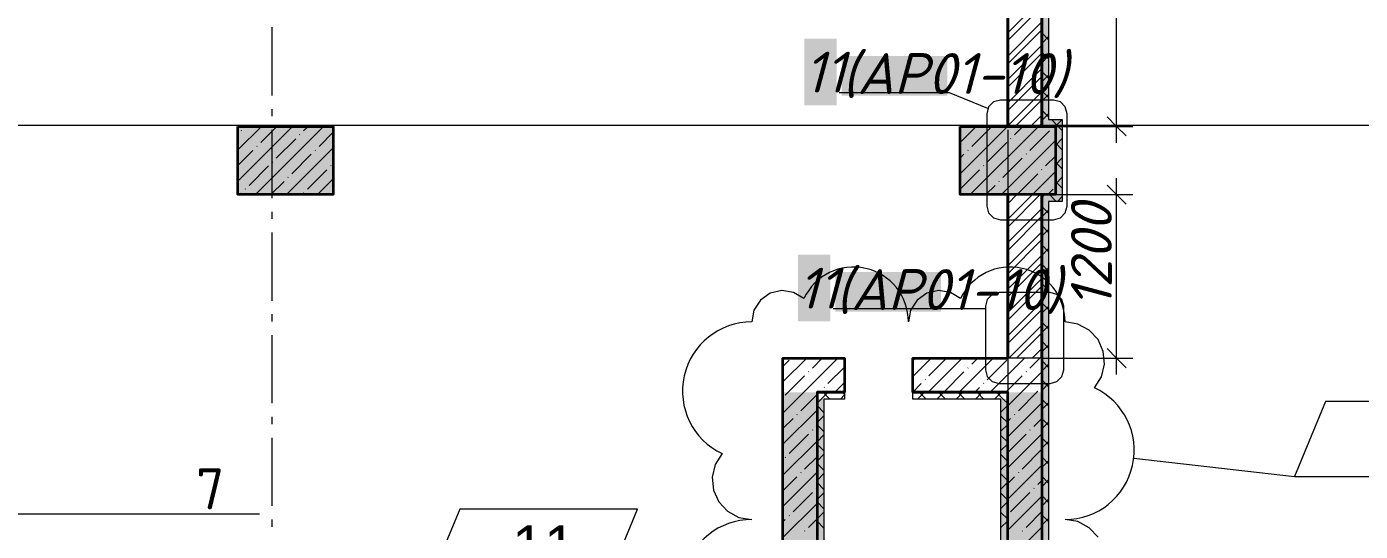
# Model space of a CAD drawing. Header units: millimetres. Extents: x -81576 to 1046824, y -248937 to 691537.
# Drawn here: x 175786 to 185573, y 653670 to 657373 of the extents above; entities that cross this region are included whole.
import ezdxf

# ---------------------------------------------------------------- set-up
doc = ezdxf.new("R2010")
doc.units = ezdxf.units.MM
doc.layers.add('0) расчет', color=172, linetype='Continuous', lineweight=30)
doc.layers.add('PDF _Геометрия', color=7, linetype='Continuous', true_color=0x1d1d1d)
doc.layers.add('PDF _Сплошная заливка', color=7, linetype='Continuous', true_color=0xffffff)
doc.layers.add('PDF _Текст', color=7, linetype='Continuous')
doc.styles.add('PDF GOST-Common', font='arial.ttf')
doc.styles.add('PDF ISOCPEUR', font='isocpeur.ttf')
doc.styles.add('PDF ISOCPEUR Italic', font='isocpeui.ttf')

msp = doc.modelspace()

# ---------------------------------------------------------------- hatches: boundary and pattern name
at = {"layer": 'PDF _Сплошная заливка', "true_color": 0x636466, "transparency": 33554559}
for points in [[(183286, 656690.8), (183286, 659590.8), (183236, 659590.8), (183236, 656690.8)], [(183236, 656640.8), (183386, 656640.8), (183386, 656690.8), (183236, 656690.8)], [(177335.7, 656140.8), (178035.7, 656140.8), (178035.7, 656640.8), (177335.7, 656640.8)], [(182636, 656140.8), (183336, 656140.8), (183336, 656640.8), (182636, 656640.8)], [(183386, 656140.8), (183386, 656640.8), (183336, 656640.8), (183336, 656140.8)], [(183236, 656090.8), (183386, 656090.8), (183386, 656140.8), (183236, 656140.8)], [(183286, 648391.1), (183286, 656090.8), (183236, 656090.8), (183236, 648391.1)], [(181586, 652441.1), (181586, 654690.8), (181336, 654690.8), (181336, 652441.1)], [(183236, 652441.1), (183236, 654690.8), (182986, 654690.8), (182986, 652441.1)], [(181636, 652741.1), (181636, 654640.8), (181586, 654640.8), (181586, 652741.1)], [(182986, 652691.1), (182986, 654640.8), (182936, 654640.8), (182936, 652691.1)]]:
    msp.add_hatch(color=251, dxfattribs=at).paths.add_polyline_path(points)

# ---------------------------------------------------------------- linework, layer by layer
at = {"layer": '0) расчет', "color": 21, "lineweight": 9, "true_color": 0xffaaaa}
msp.add_lwpolyline([(183648.3, 653626.8), (183583.7, 653696.2), (183500.1, 653741.1), (183406.5, 653756.7, 0.801088), (183622.6, 654723.3), (183673.5, 654803.4), (183695.7, 654895.7), (183687, 654990.2), (183648.3, 655076.8), (183583.7, 655146.2), (183500.1, 655191.1), (183406.5, 655206.7, 0.801088), (182639.8, 655378.1), (182564.5, 655423), (182477.9, 655436.5), (182392.6, 655416.6), (182320.9, 655366.3), (182273.2, 655292.7), (182256.5, 655206.7, 0.801089), (181489.8, 655378.1), (181414.5, 655423), (181327.9, 655436.5), (181242.6, 655416.6), (181170.9, 655366.3), (181123.2, 655292.7), (181106.5, 655206.7, 0.801088), (180890.3, 654240), (180839.5, 654159.9), (180817.2, 654067.7), (180825.9, 653973.2), (180864.7, 653886.6), (180929.3, 653817.1), (181012.9, 653772.2), (181106.5, 653756.7, 0.801088), (180890.3, 652790)], format="xyb", dxfattribs=at)
at = {"layer": 'PDF _Геометрия', "color": 7, "lineweight": 9}
for points in [[(183784.4, 656520.8), (183784.4, 659760.8)], [(177586, 657368.2), (177586, 656868.2)], [(182986, 657368.2), (182986, 656868.2)], [(177586, 656768.2), (177586, 656715.3)], [(182986, 656768.2), (182986, 656715.3)], [(183714.4, 656710.8), (183784.4, 656640.8), (183854.4, 656570.8)], [(177586, 656615.3), (177586, 656115.3)], [(182986, 656615.3), (182986, 656115.3)], [(183336, 656640.8), (183784.4, 656640.8), (183904.4, 656640.8)], [(183784.4, 654820.8), (183784.4, 656260.8)], [(183714.4, 656210.8), (183784.4, 656140.8), (183854.4, 656070.8)], [(183336, 656140.8), (183784.4, 656140.8), (183904.4, 656140.8)], [(177586, 656015.3), (177586, 655962.4)], [(182986, 656015.3), (182986, 655962.4)], [(177586, 655862.4), (177586, 655362.4)], [(182986, 655862.4), (182986, 655362.4)], [(177586, 655262.4), (177586, 655209.4)], [(182986, 655262.4), (182986, 655209.4)], [(177586, 655109.4), (177586, 654609.4)], [(182986, 655109.4), (182986, 654609.4)], [(183714.4, 655010.8), (183784.4, 654940.8), (183854.4, 654870.8)], [(183236, 654940.8), (183784.4, 654940.8), (183904.4, 654940.8)], [(177586, 654509.4), (177586, 654456.5)], [(182986, 654509.4), (182986, 654456.5)], [(177586, 654356.5), (177586, 653856.5)], [(182986, 654356.5), (182986, 653856.5)], [(183910.7, 654206.6), (185090.1, 654071.9)], [(177586, 653756.5), (177586, 653703.6)], [(182986, 653756.5), (182986, 653703.6)]]:
    msp.add_lwpolyline(points, dxfattribs=at)
at = {"layer": 'PDF _Геометрия', "color": 7, "lineweight": 13}
for points in [[(183286, 659590.8), (183286, 656690.8), (183386, 656690.8), (183386, 656640.8), (183386, 656140.8), (183386, 656090.8), (183286, 656090.8), (183286, 648391.1), (183236, 648391.1), (182686, 648391.1), (182686, 648441.1), (182686, 648651.1), (181286, 648651.1), (181286, 648701.1)], [(183236, 656140.8), (183336, 656140.8), (183336, 656640.8), (183236, 656640.8), (183236, 656690.8)], [(182686, 648701.1), (182736, 648701.1), (182736, 648441.1), (183236, 648441.1), (183236, 654940.8)], [(182986, 654690.8), (182986, 654640.8), (182986, 652691.1), (182936, 652691.1), (181586, 652691.1), (181586, 652741.1), (181586, 654640.8), (181586, 654690.8)], [(181788, 654690.8), (181788, 654640.8), (181636, 654640.8), (181636, 652741.1), (182936, 652741.1), (182936, 654640.8), (182288, 654640.8), (182288, 654690.8)]]:
    msp.add_lwpolyline(points, dxfattribs=at)
at = {"layer": 'PDF _Геометрия', "color": 16, "lineweight": 40, "true_color": 0x800000}
for points in [[(182986, 656640.8), (182986, 659640.8), (183236, 659640.8)], [(183236, 659590.8), (183236, 656690.8), (183236, 656640.8)], [(182986, 654940.8), (182986, 656140.8)], [(183236, 656090.8), (183236, 654940.8)]]:
    msp.add_lwpolyline(points, dxfattribs=at)
at = {"layer": 'PDF _Геометрия', "color": 7, "lineweight": 40}
for points in [[(183236, 656690.8), (183236, 659590.8), (183236, 659640.8)], [(183236, 654940.8), (183236, 656090.8), (183236, 656140.8)], [(181586, 654690.8), (181788, 654690.8)], [(182288, 654690.8), (182986, 654690.8)]]:
    msp.add_lwpolyline(points, dxfattribs=at)
at = {"layer": 'PDF _Геометрия', "color": 24, "lineweight": 9, "true_color": 0x8e1d1d}
for points in [[(183236, 657578.3), (182986, 657328.3)], [(183236, 657521.3), (182986, 657271.3)], [(183236, 657407.2), (182986, 657157.2)], [(183236, 657350.2), (182986, 657100.2)], [(183236, 657236.2), (182986, 656986.2)], [(183236, 657179.1), (182986, 656929.1)], [(183236, 657065.1), (182986, 656815.1)], [(183236, 657008.1), (182986, 656758.1)], [(183236, 656894), (182986, 656644)], [(183236, 656837), (183039.8, 656640.8)], [(183236, 656722.9), (183153.8, 656640.8)], [(183236, 656665.9), (183210.9, 656640.8)], [(182996, 656140.8), (182986, 656130.8)], [(183167.1, 656140.8), (182986, 655959.7)], [(183053, 656140.8), (182986, 656073.8)], [(183224.1, 656140.8), (182986, 655902.7)], [(183236, 656038.6), (182986, 655788.6)], [(183236, 655981.6), (182986, 655731.6)], [(183236, 655867.6), (182986, 655617.6)], [(183236, 655810.5), (182986, 655560.5)], [(183236, 655696.5), (182986, 655446.5)], [(183236, 655639.5), (182986, 655389.5)], [(183236, 655525.4), (182986, 655275.4)], [(183236, 655468.4), (182986, 655218.4)], [(183236, 655354.3), (182986, 655104.3)], [(183236, 655297.3), (182986, 655047.3)], [(183236, 655183.3), (182993.5, 654940.8)], [(183236, 655126.2), (183050.5, 654940.8)], [(183236, 655012.2), (183164.6, 654940.8)], [(183236, 654955.2), (183221.6, 654940.8)]]:
    msp.add_lwpolyline(points, dxfattribs=at)
at = {"layer": 'PDF _Геометрия', "lineweight": 9}
for points in [[(183236, 657327), (183286, 657277)], [(183286, 657299.8), (183236, 657249.8)], [(183236, 657185.6), (183286, 657135.6)], [(183286, 657158.4), (183236, 657108.4)], [(183236, 657044.2), (183286, 656994.2)], [(183286, 657017), (183236, 656967)], [(183236, 656902.7), (183286, 656852.7)], [(183286, 656875.5), (183236, 656825.5)], [(183236, 656761.3), (183286, 656711.3)], [(183286, 656734.1), (183242.7, 656690.8), (183236, 656684.1)], [(183306.6, 656690.8), (183356.6, 656640.8), (183386, 656611.3)], [(183384.1, 656690.8), (183334.1, 656640.8)], [(177508.4, 656640.8), (177335.7, 656468)], [(177736.5, 656640.8), (177335.7, 656239.9)], [(177363.4, 656609.8), (177361, 656607.4)], [(177394.4, 656640.8), (177389.5, 656635.9)], [(177964.6, 656640.8), (177464.6, 656140.8)], [(177622.5, 656640.8), (177503.6, 656521.9)], [(177760.2, 656550.4), (177617.6, 656407.8)], [(177791.1, 656581.3), (177788.7, 656578.9)], [(177850.6, 656640.8), (177817.2, 656607.4)], [(178035.7, 656597.8), (177931.3, 656493.4)], [(182754.7, 656640.8), (182636, 656522.1)], [(182982.8, 656640.8), (182636, 656294)], [(182640.6, 656640.8), (182636, 656636.2)], [(183210.9, 656640.8), (182710.9, 656140.8)], [(182863.9, 656635.9), (182721.3, 656493.4)], [(183008.8, 656552.8), (183006.4, 656550.4)], [(183096.8, 656640.8), (183035, 656578.9)], [(183291.6, 656607.4), (183149, 656464.8)], [(183322.5, 656638.3), (183320.1, 656635.9)], [(183386, 656551.3), (183336, 656501.3)], [(177446.5, 656464.8), (177335.7, 656354)], [(177477.4, 656495.7), (177475.1, 656493.4)], [(178035.7, 656483.7), (177692.7, 656140.8)], [(177905.1, 656467.2), (177902.7, 656464.8)], [(182695.2, 656467.2), (182692.8, 656464.8)], [(182977.9, 656521.9), (182835.4, 656379.3)], [(183336, 656537.8), (182939, 656140.8)], [(183336, 656519.9), (183386, 656469.9)], [(177560.6, 656350.8), (177418, 656208.2)], [(177591.5, 656381.7), (177589.1, 656379.3)], [(177874.2, 656436.3), (177731.7, 656293.8)], [(178019.2, 656353.2), (178016.8, 656350.8)], [(182664.3, 656436.3), (182636, 656408.1)], [(182809.2, 656353.2), (182806.9, 656350.8)], [(183092, 656407.8), (182949.4, 656265.3)], [(183122.9, 656438.7), (183120.5, 656436.3)], [(183336, 656423.8), (183263.1, 656350.8)], [(183386, 656409.9), (183336, 656359.9)], [(183336, 656378.5), (183386, 656328.5)], [(177705.5, 656267.6), (177703.2, 656265.3)], [(177988.3, 656322.3), (177845.7, 656179.7)], [(178035.7, 656255.6), (177920.8, 656140.8)], [(182778.3, 656322.3), (182636, 656180)], [(183206, 656293.8), (183063.5, 656151.2)], [(183336, 656309.7), (183167.1, 656140.8)], [(183236.9, 656324.7), (183234.5, 656322.3)], [(183386, 656268.4), (183336, 656218.4)], [(177391.9, 656182.1), (177389.5, 656179.7)], [(177674.6, 656236.7), (177578.6, 656140.8)], [(177819.6, 656153.6), (177817.2, 656151.2)], [(182892.4, 656208.2), (182824.9, 656140.8)], [(182923.3, 656239.1), (182920.9, 656236.7)], [(183320.1, 656179.7), (183281.1, 656140.8)], [(183336, 656237.1), (183386, 656187.1)], [(177361, 656151.2), (177350.6, 656140.8)], [(178035.7, 656141.6), (178034.8, 656140.8)], [(183258.4, 656140.8), (183236, 656118.4)], [(183236, 656054.2), (183286, 656004.2)], [(183290.9, 656140.8), (183340.9, 656090.8)], [(183386, 656127), (183349.8, 656090.8)], [(183286, 656027), (183236, 655977)], [(183236, 655912.8), (183286, 655862.8)], [(183286, 655885.6), (183236, 655835.6)], [(183236, 655771.4), (183286, 655721.4)], [(183286, 655744.2), (183236, 655694.2)], [(183236, 655629.9), (183286, 655579.9)], [(183286, 655602.7), (183236, 655552.7)], [(183236, 655488.5), (183286, 655438.5)], [(183286, 655461.3), (183236, 655411.3)], [(183236, 655347.1), (183286, 655297.1)], [(183286, 655319.9), (183236, 655269.9)], [(183236, 655205.7), (183286, 655155.7)], [(183286, 655178.5), (183236, 655128.5)], [(183236, 655064.3), (183286, 655014.3)], [(183286, 655037.1), (183236, 654987.1)], [(181739, 654940.8), (181489, 654690.8), (181336, 654537.8)], [(181510.9, 654940.8), (181336, 654765.9)], [(181381.2, 654925.2), (181336, 654880)], [(181624.9, 654940.8), (181552.3, 654868.2)], [(182423.3, 654940.8), (182288, 654805.5)], [(182309.2, 654940.8), (182293.6, 654925.2)], [(182651.4, 654940.8), (182401.4, 654690.8)], [(182537.3, 654940.8), (182407.7, 654811.1)], [(182879.5, 654940.8), (182629.5, 654690.8)], [(182765.4, 654940.8), (182721.3, 654896.7)], [(182977.9, 654925.2), (182835.4, 654782.6)], [(183107.6, 654940.8), (182857.6, 654690.8)], [(183221.6, 654940.8), (183149, 654868.2)], [(183236, 654922.8), (183286, 654872.8)], [(183286, 654895.6), (183236, 654845.6)], [(181495.3, 654811.1), (181374.9, 654690.8), (181352.7, 654668.6)], [(181526.2, 654842), (181523.8, 654839.6)], [(181788, 654875.8), (181666.4, 654754.1)], [(182381.5, 654785), (182379.2, 654782.6)], [(182664.3, 654839.6), (182521.7, 654697.1)], [(182695.2, 654870.5), (182692.8, 654868.2)], [(183092, 654811.1), (182971.6, 654690.8)], [(183236, 654841.1), (183085.7, 654690.8), (182986, 654591.1)], [(183122.9, 654842), (183120.5, 654839.6)], [(181609.3, 654697.1), (181603, 654690.8)], [(181640.2, 654728), (181637.9, 654725.6)], [(181788, 654761.7), (181717.1, 654690.8)], [(182350.7, 654754.1), (182288, 654691.5)], [(182778.3, 654725.6), (182743.5, 654690.8)], [(182809.2, 654756.5), (182806.9, 654754.1)], [(183206, 654697.1), (183199.7, 654690.8), (183063.5, 654554.5)], [(183236, 654727.1), (183234.5, 654725.6)], [(183236, 654781.4), (183286, 654731.4)], [(183286, 654754.2), (183236, 654704.2)], [(181586, 654673.8), (181466.8, 654554.5)], [(183236, 654613), (182986, 654363)], [(183236, 654640), (183286, 654590)], [(183286, 654612.8), (183236, 654562.8)], [(181586, 654559.7), (181336, 654309.7)], [(181409.8, 654497.5), (181336, 654423.8)], [(181440.6, 654528.4), (181438.3, 654526)], [(183006.4, 654497.5), (182986, 654477.1)], [(183037.3, 654528.4), (183035, 654526)], [(183236, 654499), (183177.5, 654440.5)], [(183236, 654498.6), (183286, 654448.6)], [(181554.7, 654414.3), (181552.3, 654412)], [(181586, 654445.7), (181580.8, 654440.5)], [(183151.4, 654414.3), (183149, 654412)], [(183286, 654471.4), (183236, 654421.4)], [(181586, 654331.6), (181336, 654081.6)], [(181523.8, 654383.4), (181381.2, 654240.9)], [(183236, 654384.9), (182986, 654134.9)], [(183120.5, 654383.4), (182986, 654249)], [(183236, 654357.2), (183286, 654307.2)], [(183286, 654330), (183236, 654280)], [(181355.1, 654214.7), (181352.7, 654212.4)], [(181586, 654217.6), (181495.3, 654126.8)], [(183234.5, 654269.4), (183092, 654126.8)], [(183236, 654215.7), (183286, 654165.7)], [(181586, 654103.5), (181336, 653853.5)], [(181469.2, 654100.7), (181466.8, 654098.3)], [(183236, 654156.8), (182986, 653906.8)], [(183065.8, 654100.7), (183063.5, 654098.3)], [(183286, 654188.5), (183236, 654138.5)], [(181438.3, 654069.8), (181336, 653967.6)], [(183035, 654069.8), (182986, 654020.9)], [(183236, 654042.8), (183206, 654012.8)], [(183236, 654074.3), (183286, 654024.3)], [(183286, 654047.1), (183236, 653997.1)], [(181552.3, 653955.8), (181409.8, 653813.2)], [(181583.2, 653986.6), (181580.8, 653984.3)], [(183236, 653928.7), (182986, 653678.7)], [(183149, 653955.8), (183006.4, 653813.2)], [(183179.9, 653986.6), (183177.5, 653984.3)], [(183236, 653932.9), (183286, 653882.9)], [(183286, 653905.7), (183236, 653855.7)], [(181586, 653875.4), (181336, 653625.4)], [(183236, 653814.7), (183120.5, 653699.1)], [(181352.7, 653756.2), (181336, 653739.5)], [(181383.6, 653787.1), (181381.2, 653784.7)], [(181586, 653761.4), (181523.8, 653699.1)], [(183236, 653791.5), (183286, 653741.5)], [(183286, 653764.3), (183236, 653714.3)], [(181497.7, 653673), (181495.3, 653670.6)], [(183236, 653700.6), (182986, 653450.6)], [(183094.4, 653673), (183092, 653670.6)]]:
    msp.add_lwpolyline(points, dxfattribs=at)
at = {"layer": 'PDF _Геометрия', "color": 174, "lineweight": 9, "true_color": 0x0000a0}
for points in [[(182839.4, 656772), (182557.3, 656886.9), (181749.7, 656886.9)], [(182821.9, 655302.1), (182511.1, 655302.1), (181703.5, 655302.1)], [(175172.1, 653797.9), (176695.4, 653797.9)]]:
    msp.add_lwpolyline(points, dxfattribs=at)
at = {"layer": 'PDF _Геометрия', "color": 7, "lineweight": 9}
for points in [[(183421.7, 656734.3), (183408.3, 656784.3), (183371.7, 656820.9), (183321.7, 656834.3), (182932.1, 656834.3), (182882.1, 656820.9), (182845.5, 656784.3), (182832.1, 656734.3), (182832.1, 656055.7), (182845.5, 656005.7), (182882.1, 655969.1), (182932.1, 655955.7), (183321.7, 655955.7), (183371.7, 655969.1), (183408.3, 656005.7), (183421.7, 656055.7)], [(183396.4, 655321.7), (183383, 655371.7), (183346.4, 655408.3), (183296.4, 655421.7), (182921.9, 655421.7), (182871.9, 655408.3), (182835.3, 655371.7), (182821.9, 655321.7), (182821.9, 654855.7), (182835.3, 654805.7), (182871.9, 654769.1), (182921.9, 654755.7), (183296.4, 654755.7), (183346.4, 654769.1), (183383, 654805.7), (183396.4, 654855.7)], [(186394.5, 654071.9), (186622.8, 654622.5), (185318.4, 654622.5), (185090.1, 654071.9)], [(180040, 653281.1), (180268.3, 653831.6), (178963.9, 653831.6), (178735.6, 653281.1)]]:
    msp.add_lwpolyline(points, close=True, dxfattribs=at)
at = {"layer": 'PDF _Геометрия', "color": 8, "lineweight": 9, "true_color": 0x808080}
msp.add_lwpolyline([(94160.8, 656649.4), (204084, 656649.4)], dxfattribs=at)
at = {"layer": 'PDF _Геометрия', "color": 7, "lineweight": 35}
for points in [[(177335.7, 656640.8), (178035.7, 656640.8), (178035.7, 656140.8), (177335.7, 656140.8)], [(182636, 656640.8), (183336, 656640.8), (183336, 656140.8), (182636, 656140.8)]]:
    msp.add_lwpolyline(points, close=True, dxfattribs=at)
msp.add_lwpolyline([(183236, 654940.8), (183236, 654690.8), (183236, 652441.1), (182986, 652441.1), (181586, 652441.1), (181336, 652441.1), (181336, 654690.8), (181336, 654940.8), (181788, 654940.8), (181788, 654690.8), (181586, 654690.8), (181586, 652691.1), (182986, 652691.1), (182986, 654690.8), (182288, 654690.8), (182288, 654940.8), (182986, 654940.8)], dxfattribs=at)
at = {"layer": 'PDF _Геометрия', "color": 16, "lineweight": 9, "true_color": 0x800000}
msp.add_lwpolyline([(183236, 654940.8), (182986, 654940.8)], dxfattribs=at)
at = {"layer": 'PDF _Геометрия', "color": 28, "lineweight": 9, "true_color": 0x0e0e00}
for points in [[(181666.9, 654690.8), (181616.9, 654640.8), (181586, 654609.8)], [(181629.6, 654690.8), (181679.6, 654640.8)], [(181771.1, 654690.8), (181788, 654673.8)], [(182374, 654690.8), (182324, 654640.8)], [(182336.7, 654690.8), (182386.7, 654640.8)], [(182515.5, 654690.8), (182465.5, 654640.8)], [(182478.2, 654690.8), (182528.2, 654640.8)], [(182656.9, 654690.8), (182606.9, 654640.8)], [(182619.6, 654690.8), (182669.6, 654640.8)], [(182798.3, 654690.8), (182748.3, 654640.8)], [(182761, 654690.8), (182811, 654640.8)], [(182939.7, 654690.8), (182889.7, 654640.8)], [(182902.4, 654690.8), (182952.4, 654640.8), (182986, 654607.2)], [(181586, 654592.9), (181636, 654542.9)], [(181788, 654670.4), (181758.4, 654640.8)], [(182986, 654595.6), (182936, 654545.6)], [(181636, 654518.4), (181586, 654468.4)], [(182936, 654515.7), (182986, 654465.7)], [(181586, 654451.5), (181636, 654401.5)], [(182986, 654454.2), (182936, 654404.2)], [(181636, 654377), (181586, 654327)], [(181586, 654310.1), (181636, 654260.1)], [(182936, 654374.3), (182986, 654324.3)], [(182986, 654312.8), (182936, 654262.8)], [(181636, 654235.6), (181586, 654185.6)], [(182936, 654232.9), (182986, 654182.9)], [(181586, 654168.7), (181636, 654118.7)], [(182986, 654171.4), (182936, 654121.4)], [(181636, 654094.2), (181586, 654044.2)], [(181586, 654027.3), (181636, 653977.3)], [(182936, 654091.5), (182986, 654041.5)], [(182986, 654030), (182936, 653980)], [(181636, 653952.7), (181586, 653902.7)], [(182936, 653950), (182986, 653900)], [(181586, 653885.8), (181636, 653835.8)], [(181636, 653811.3), (181586, 653761.3)], [(182986, 653888.5), (182936, 653838.5)], [(182936, 653808.6), (182986, 653758.6)], [(181586, 653744.4), (181636, 653694.4)], [(182986, 653747.1), (182936, 653697.1)]]:
    msp.add_lwpolyline(points, dxfattribs=at)
at = {"layer": 'PDF _Геометрия', "color": 174, "lineweight": 20, "true_color": 0x0000a0}
msp.add_lwpolyline([(176695.4, 653797.9), (177495.4, 653797.9)], dxfattribs=at)
at = {"layer": 'PDF _Сплошная заливка', "lineweight": 9, "transparency": 33554559}
for points in [[(181491.8, 657284.9), (181729.9, 657284.9), (181491.8, 656795.4), (181729.9, 656795.4)], [(181767.6, 657157.6), (181821.2, 657157.6), (181767.6, 656866.6), (181821.2, 656866.6)], [(181821.2, 657157.6), (182059.3, 657157.6), (181821.2, 656866.6), (182059.3, 656866.6)], [(182059.3, 657157.6), (182541.5, 657157.6), (182059.3, 656866.6), (182541.5, 656866.6)], [(181445.6, 655700), (181683.7, 655700), (181445.6, 655210.5), (181683.7, 655210.5)], [(181721.4, 655572.8), (181775, 655572.8), (181721.4, 655281.7), (181775, 655281.7)], [(181775, 655572.8), (182013.1, 655572.8), (181775, 655281.7), (182013.1, 655281.7)], [(182013.1, 655572.8), (182495.3, 655572.8), (182013.1, 655281.7), (182495.3, 655281.7)]]:
    msp.add_solid(points, dxfattribs=at)

# ---------------------------------------------------------------- texts
at = {"layer": 'PDF _Текст', "char_height": 300, "attachment_point": 4}
for s, insert, style in [('11', (181491.8, 657038.8), 'PDF ISOCPEUR Italic'), ('(АР01-10)', (181767.6, 657014), 'PDF ISOCPEUR Italic'), ('11', (181445.6, 655453.9), 'PDF ISOCPEUR Italic'), ('(АР01-10)', (181721.4, 655429.2), 'PDF ISOCPEUR Italic'), ('7', (177027.8, 653981.9), 'PDF ISOCPEUR'), ('11', (179349.6, 653563.7), 'PDF GOST-Common')]:
    msp.add_mtext(s, dxfattribs=dict(at, insert=insert, style=style))
at = {"layer": 'PDF _Текст', "insert": (183599.7, 655307.1), "char_height": 300, "attachment_point": 4, "rotation": 90, "style": 'PDF ISOCPEUR Italic'}
msp.add_mtext('1200', dxfattribs=at)

doc.saveas('drawing.dxf')
